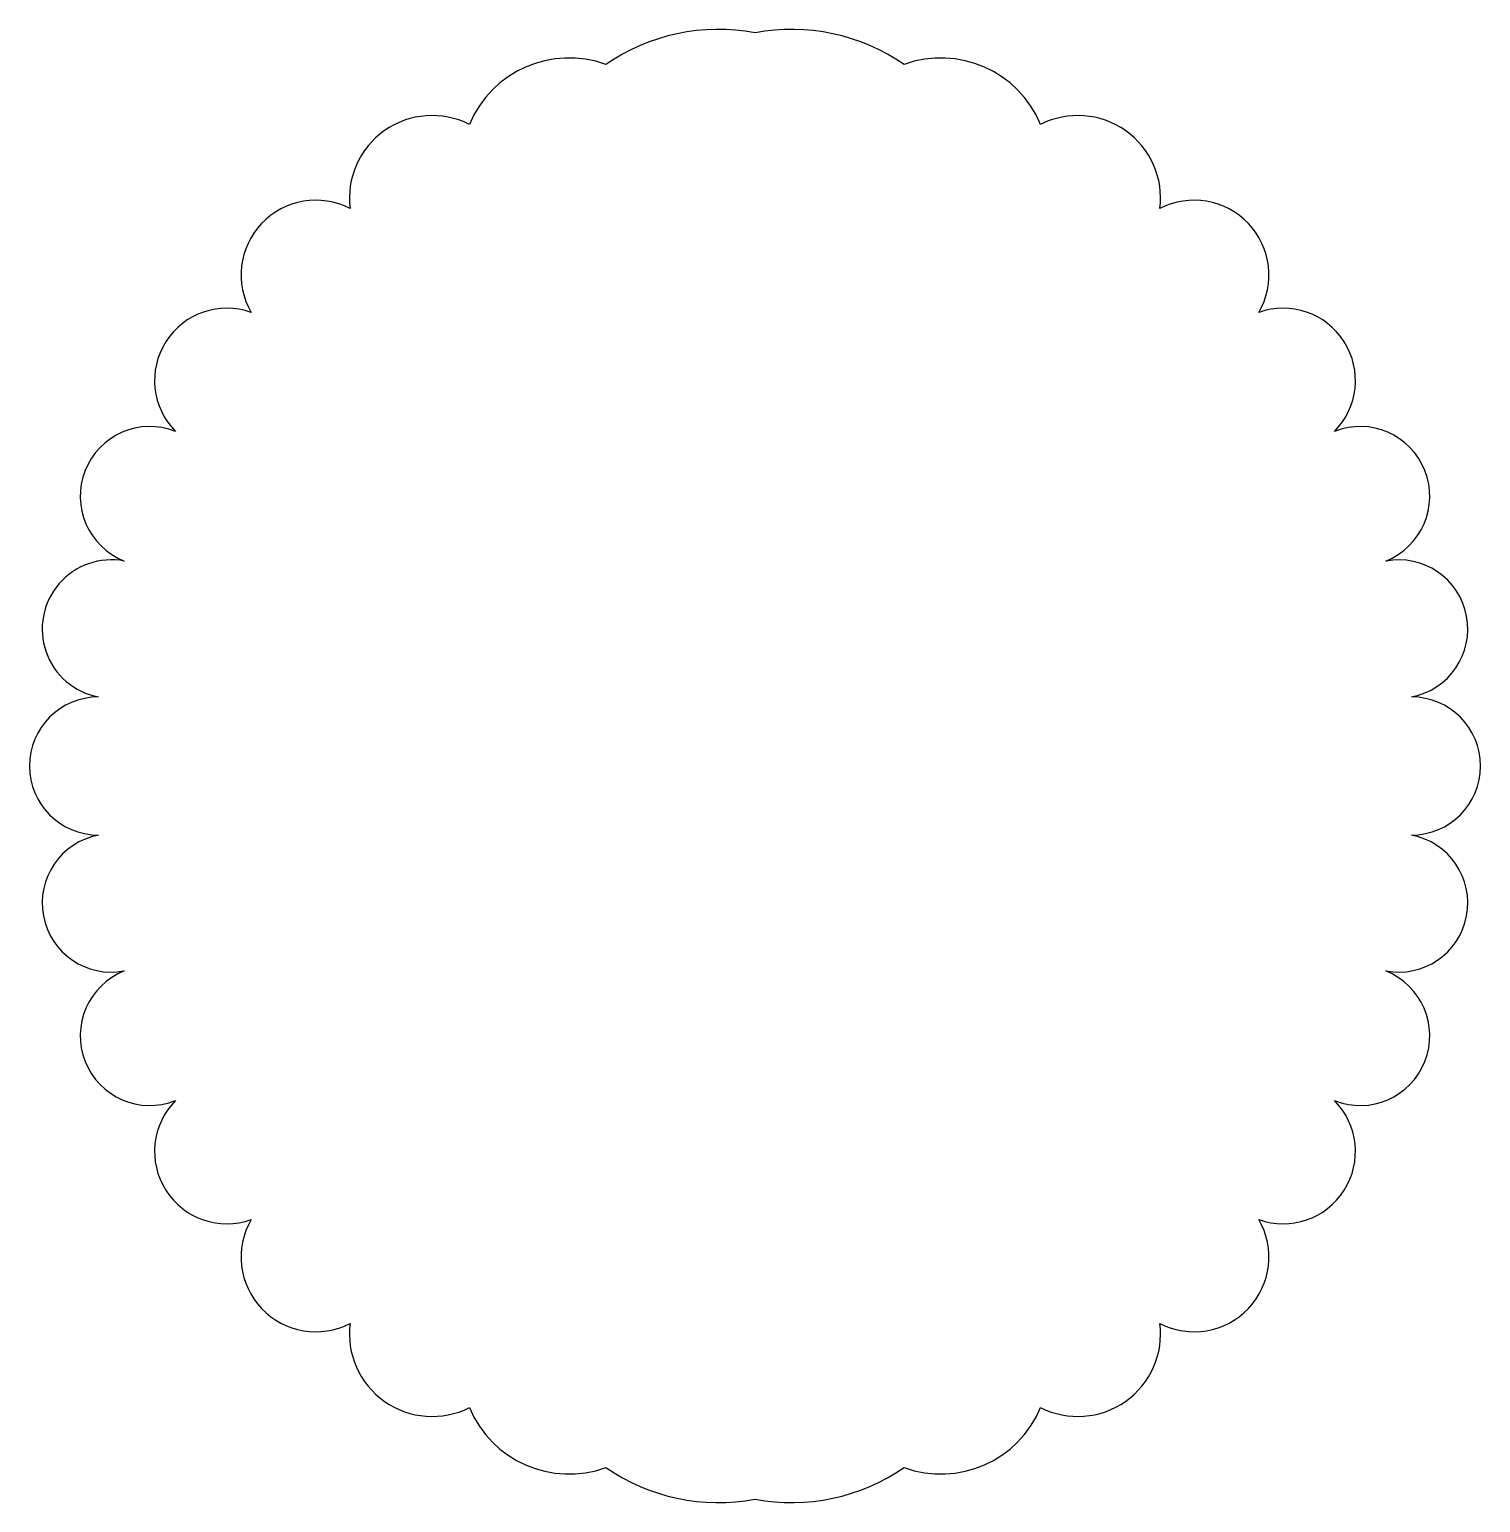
# Model space of a CAD drawing. Header units: feet. Extents: x -0.49 to 0.49, y -0.5 to 0.5.
import ezdxf

# ---------------------------------------------------------------- set-up
doc = ezdxf.new("R2010")
doc.units = ezdxf.units.FT
doc.header["$MEASUREMENT"] = 0

msp = doc.modelspace()

# ---------------------------------------------------------------- linework, layer by layer
msp.add_lwpolyline([(0, -0.5, 0.2), (0.1017, -0.4785, 0.4), (0.1948, -0.4376, 0.6), (0.2762, -0.3802, 0.75), (0.3436, -0.3093, 0.8), (0.3952, -0.2282, 1), (0.4302, -0.1398, 1), (0.4478, -0.0471, 1), (0.4478, 0.0471, 1), (0.4302, 0.1398, 1), (0.3952, 0.2282, 0.8), (0.3436, 0.3093, 0.75), (0.2762, 0.3802, 0.6), (0.1948, 0.4376, 0.4), (0.1017, 0.4785, 0.2), (0, 0.5, 0.2), (-0.1017, 0.4785, 0.4), (-0.1948, 0.4376, 0.6), (-0.2762, 0.3802, 0.75), (-0.3436, 0.3093, 0.8), (-0.3952, 0.2282, 1), (-0.4302, 0.1398, 1), (-0.4478, 0.0471, 1), (-0.4478, -0.0471, 1), (-0.4302, -0.1398, 1), (-0.3952, -0.2282, 0.8), (-0.3436, -0.3093, 0.75), (-0.2762, -0.3802, 0.6), (-0.1948, -0.4376, 0.4), (-0.1017, -0.4785, 0.2)], format="xyb", close=True)

doc.saveas('drawing.dxf')
